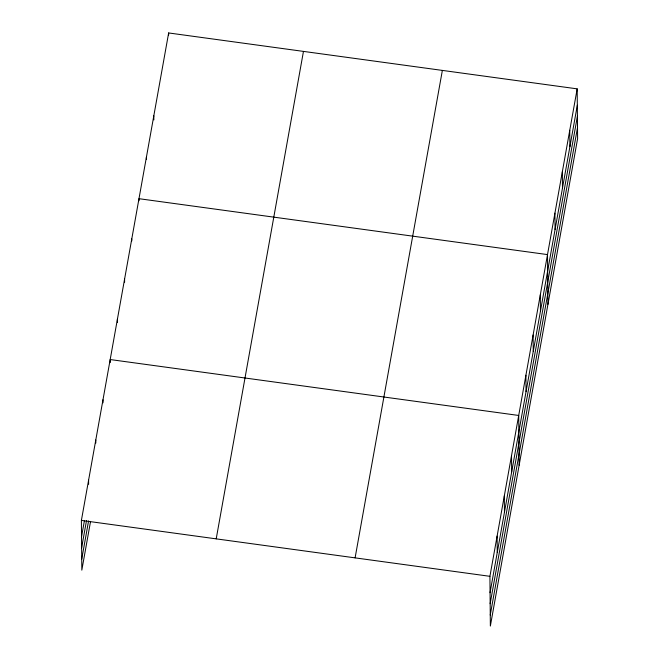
<?xml version="1.0" encoding="UTF-8"?>
<svg xmlns="http://www.w3.org/2000/svg" width="659" height="659" viewBox="0 0 659 659"><rect width="100%" height="100%" fill="white"/><g stroke="black" fill="none" stroke-linecap="round" stroke-linejoin="round"><path stroke-width="0.99" d="M90.464 521.879L81.823 570.142L81.395 520.412L168.646 32.95L577.177 88.858L577.605 138.588L490.354 626.05L489.917 576.32L577.177 88.858M81.535 536.788L84.418 520.701M81.634 547.794L86.494 520.651M81.732 559.137L88.57 520.931M216.21 538.856L303.461 51.402M355.102 557.868L442.362 70.414M490.057 592.705L577.317 105.242M490.156 603.71L577.416 116.248M490.255 615.045L577.515 127.582M81.395 520.412L489.917 576.32M569.755 130.293L569.903 146.677M562.341 171.727L562.481 188.112M554.919 213.162L555.067 229.546M547.942 304.326L547.505 254.596L138.983 198.688L139 200.731M540.306 294.812L540.454 311.196M533.106 335.027L533.255 351.412M525.907 375.243L526.055 391.627M519.144 465.188L518.715 415.458L110.185 359.55L110.218 362.623M511.516 455.674L511.656 472.058M504.316 495.889L504.456 512.274M497.117 536.105L497.257 552.489M168.646 32.95L168.663 35.001M153.819 115.819L153.852 119.913M146.397 157.254L146.413 159.297M131.784 238.904L131.8 240.947M124.584 279.119L124.609 282.192M117.384 319.335L117.409 322.408M102.985 399.766L103.018 402.838M95.794 439.981L95.819 443.054M88.594 480.197L88.627 484.291"/></g></svg>
